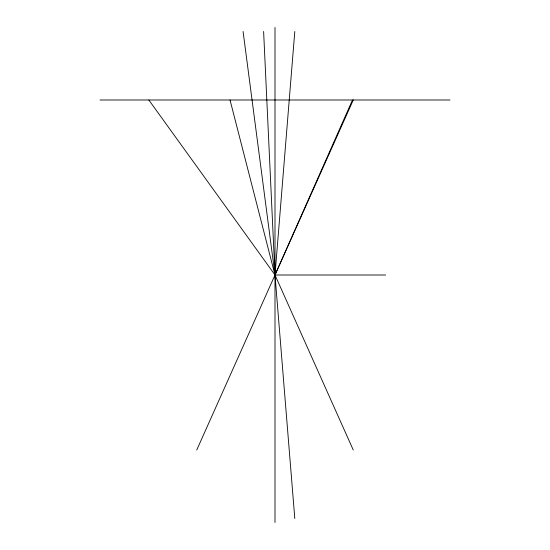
<?xml version="1.0" encoding="UTF-8"?>
<svg xmlns="http://www.w3.org/2000/svg" width="550" height="550" viewBox="0 0 550 550"><rect width="100%" height="100%" fill="white"/><g stroke="black" fill="none" stroke-linecap="round" stroke-linejoin="round"><path stroke-width="0.82" d="M294.8 518.506L275 275L294.8 31.494M353.265 450.01L275 275L352.481 99.99M196.735 450.01L353.265 99.99M99.99 99.99L450.01 99.99M148.83 99.99L275 275L385.688 275M230.031 99.99L275 275L263.615 31.46M243.072 31.46L275 275M275 27.5L275 522.5"/></g></svg>
